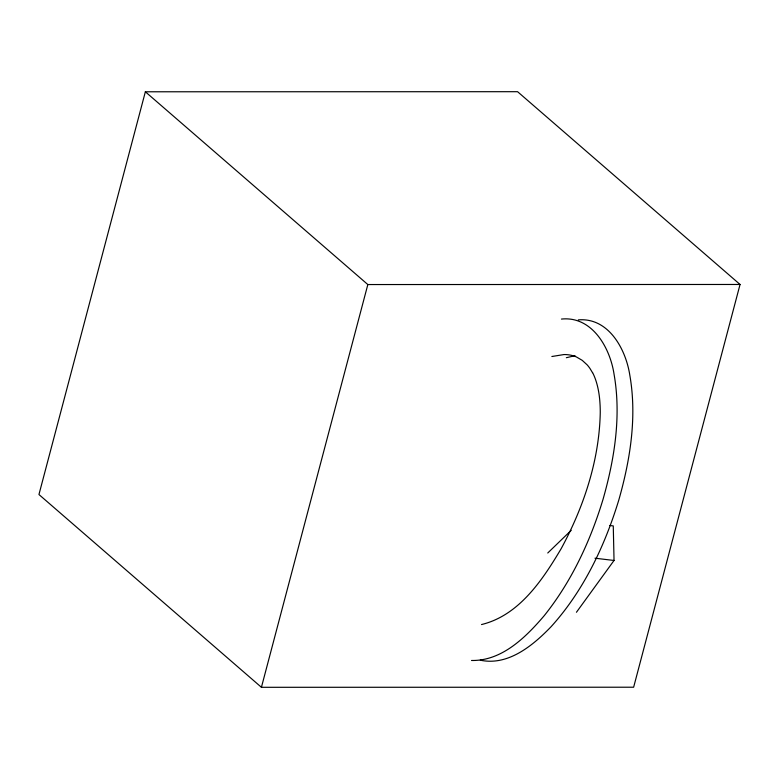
<?xml version="1.0" encoding="UTF-8"?>
<svg xmlns="http://www.w3.org/2000/svg" width="779" height="779" viewBox="0 0 779 779"><rect width="100%" height="100%" fill="white"/><g stroke="black" fill="none" stroke-linecap="round" stroke-linejoin="round"><path stroke-width="1.17" d="M145.361 91.786L38.95 494.529L261.423 687.302L633.639 687.214L740.05 284.471L517.577 91.698L145.361 91.786L367.834 284.549L740.05 284.471M261.423 687.302L367.834 284.549M609.694 525.494L613.268 525.922L614.037 560.471L576.441 612.265M547.754 553.002L571.211 530.333M566.333 357.717L574.999 355.691M551.863 356.509L563.918 354.562A135.069 63.576 -87.1 0 1 576.285 356.879L582.225 360.346L587.162 364.874A69.185 32.562 -87.1 0 1 589.966 368.467L592.507 372.674M481.519 624.554C519.106 615.429 542.554 579.985 561.153 548.698C583.783 506.963 599.324 460.272 600.258 412.5A71.084 33.458 -87.1 0 0 600.083 405.109L599.908 402.285A54.919 25.853 -87.1 0 0 592.566 372.547M561.445 319.069C592.225 315.875 610.084 347.882 614.047 374.183C621.399 416.005 614.534 458.958 603.024 499.378C590.355 541.113 571.582 581.504 544.209 615.702C525.796 637.271 501.949 661.059 471.519 660.485M578.291 319.877C608.603 317.355 625.771 349.119 629.783 374.991C637.134 416.804 630.279 459.766 618.76 500.176C604.718 546.108 583.539 590.833 551.094 626.696C533.031 645.44 508.19 666.152 480.302 660.193M594.971 558.202L614.037 560.471"/></g></svg>
